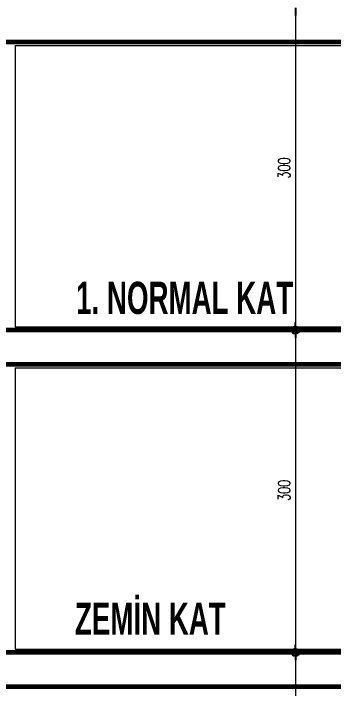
# Model space of a CAD drawing. Header units: millimetres. Extents: x 2016.56 to 2021.8, y 13721.83 to 13722.48.
# Drawn here: x 2019.6919 to 2019.7514, y 13721.9782 to 13722.1039 of the extents above; entities that cross this region are included whole.
import ezdxf

# ---------------------------------------------------------------- set-up
doc = ezdxf.new("R2010")
doc.units = ezdxf.units.MM
doc.layers.get('0').update_dxf_attribs({"lineweight": 20})
for name, color, linetype, lineweight in [('DIMV', 7, 'Continuous', 20), ('kolon', 5, 'Continuous', 60), ('TEXT', 7, 'Continuous', 20)]:
    doc.layers.add(name, color=color, linetype=linetype, lineweight=lineweight)
doc.styles.get("Standard").update_dxf_attribs({"font": 'txt.shx', "width": 0.7, "height": 11})
doc.styles.add('style1', font='swisscbo.ttf', dxfattribs={"width": 0.75, "height": 11})

msp = doc.modelspace()

# ---------------------------------------------------------------- linework, layer by layer
at = {"color": 0, "lineweight": -2}
for p, q in [((2019.744302747214, 13722.10493762157), (2019.744302747214, 13722.10353762157)), ((2019.744302747214, 13722.04493762157), (2019.744302747214, 13722.04633762157)), ((2019.744302747214, 13722.04493762157), (2019.744302747214, 13722.04353762157)), ((2019.744302747214, 13721.98493762157), (2019.744302747214, 13721.98633762157)), ((2019.744302747214, 13721.98493762157), (2019.744302747214, 13721.98353762157))]:
    msp.add_line(p, q, dxfattribs=at)
for p, q in [((2019.692163792766, 13722.09793762157), (2019.789163792766, 13722.09793762157)), ((2019.692163792766, 13722.09793762157), (2019.692163792766, 13722.04553762157)), ((2019.692163792766, 13722.04553762157), (2019.789163792766, 13722.04553762157)), ((2019.692163792766, 13722.03793762157), (2019.789163792766, 13722.03793762157)), ((2019.692163792766, 13722.03793762157), (2019.692163792766, 13721.98553762157)), ((2019.692163792766, 13721.98553762157), (2019.789163792766, 13721.98553762157))]:
    msp.add_line(p, q)
for centre in [(2019.744302747214, 13722.04493762157), (2019.744302747214, 13722.04493762157), (2019.744302747214, 13721.98493762157), (2019.744302747214, 13721.98493762157)]:
    msp.add_circle(centre, 0.0007, dxfattribs=at)
at = {"layer": 'DIMV'}
for p, q in [((2019.744302747214, 13722.10353762157), (2019.744302747214, 13722.04633762157)), ((2019.744302747214, 13722.04353762157), (2019.744302747214, 13721.98633762157)), ((2019.744302747214, 13721.98353762157), (2019.744302747214, 13721.92633762157))]:
    msp.add_line(p, q, dxfattribs=at)
at = {"layer": 'DIMV', "lineweight": 20}
for p, q in [((2019.745487432486, 13722.04493762157), (2019.742302747214, 13722.04493762157)), ((2019.745487432486, 13722.04493762157), (2019.742302747214, 13722.04493762157)), ((2019.74508293842, 13721.98493762157), (2019.742302747214, 13721.98493762157)), ((2019.745487432486, 13721.98493762157), (2019.742302747214, 13721.98493762157))]:
    msp.add_line(p, q, dxfattribs=at)
at = {"layer": 'kolon'}
for p, q in [((2019.800763792766, 13722.09853762157), (2019.580563792766, 13722.09853762157)), ((2019.800763792766, 13722.04493762157), (2019.580563792766, 13722.04493762157)), ((2019.800763792766, 13722.03853762157), (2019.580563792766, 13722.03853762157)), ((2019.800800506421, 13721.98493762157), (2019.580563792766, 13721.98493762157)), ((2019.800800506421, 13721.97853762157), (2019.580563792766, 13721.97853762157))]:
    msp.add_line(p, q, dxfattribs=at)

# ---------------------------------------------------------------- texts
at = {"layer": 'DIMV', "width": 0.7}
for p in [(2019.743302747214, 13722.0731409549), (2019.743302747214, 13722.0131409549)]:
    msp.add_text('300', height=0.0022, rotation=90, dxfattribs=at).set_placement(p)
at = {"layer": 'TEXT', "style": 'style1', "width": 0.75}
for s, p in [('1. NORMAL KAT', (2019.703514297498, 13722.04795757507)), ('ZEMİN KAT', (2019.703290992884, 13721.98823411096))]:
    msp.add_text(s, height=0.006, dxfattribs=at).set_placement(p)

doc.saveas('drawing.dxf')
